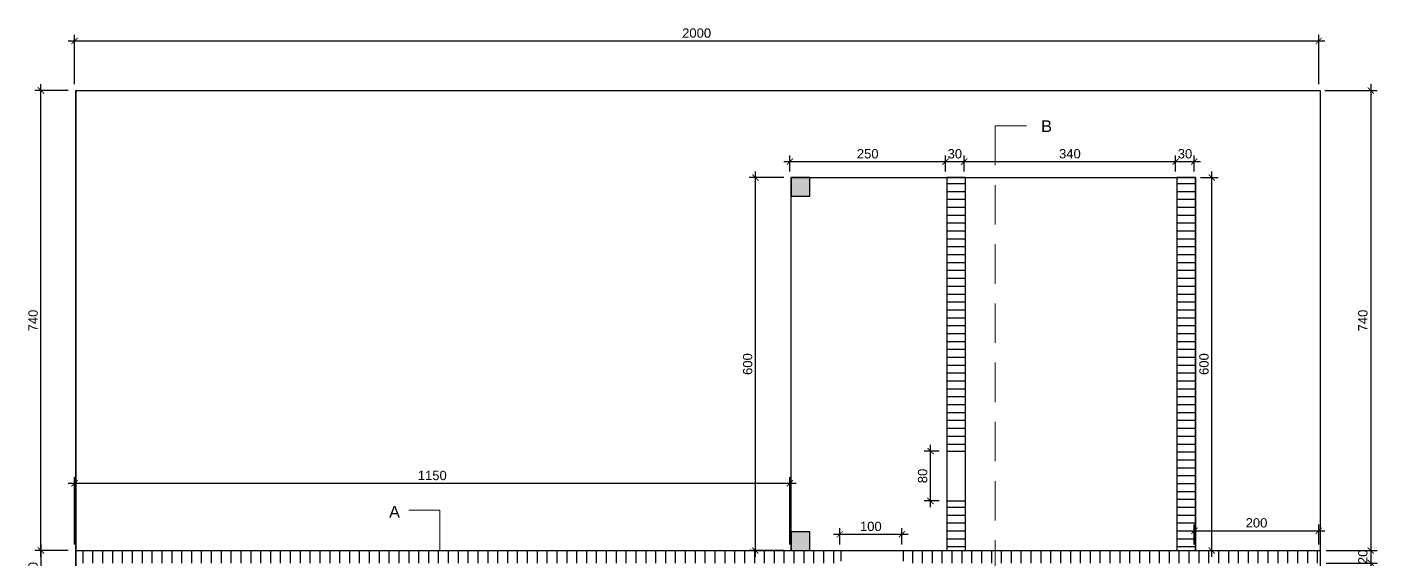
# Model space of a CAD drawing. Header units: centimetres. Extents: x -3096 to 17897, y -3131 to 15798.
# Drawn here: x 1916 to 4086, y 4565 to 5421 of the extents above; entities that cross this region are included whole.
import ezdxf

# ---------------------------------------------------------------- set-up
doc = ezdxf.new("R2010")
doc.units = ezdxf.units.CM
doc.linetypes.add('DASHED2', pattern=[9.525, 6.35, -3.175])
doc.layers.add('A-ANNO SYMB', color=3, linetype='Continuous', lineweight=13)
doc.layers.add('piu', color=6, linetype='Continuous')
doc.layers.add('Riempimenti', color=4, linetype='Continuous')
doc.styles.get("Standard").update_dxf_attribs({"font": 'arial.ttf'})
doc.dimstyles.new('1_100', dxfattribs={"dimtxt": 15, "dimasz": 10, "dimexe": 10, "dimexo": 10, "dimgap": 5, "dimtad": 2, "dimdec": 0, "dimtxsty": 'Standard', "dimblk": 'ARCHTICK', "dimcen": 2.5, "dimdle": 10, "dimadec": 0, "dimazin": 0, "dimtfac": 1, "dimtdec": 0, "dimtmove": 0, "dimatfit": 3, "dimldrblk": 'ARCHTICK', "dimfxl": 1, "dimarcsym": 0})
pattern_1 = [(0, (-9.951, -2e-05), (0, 12.7), [])]

# ---------------------------------------------------------------- blocks, each defined once
blk = doc.blocks.new('_ArchTick')
at = {"color": 0, "linetype": 'ByBlock', "const_width": 0.15}
blk.add_lwpolyline([(-0.5, -0.5), (0.5, 0.5)], dxfattribs=at)
blk = doc.blocks.new('*D65')
at = {"layer": 'A-ANNO SYMB', "color": 0, "lineweight": -2, "transparency": 16777216}
for p, q in [((1992.4, 5328.4), (1992.4, 5408.2)), ((3992.4, 5328.4), (3992.4, 5408.2)), ((1982.4, 5398.2), (4002.4, 5398.2))]:
    blk.add_line(p, q, dxfattribs=at)
at = {"layer": 'Defpoints', "color": 0, "transparency": 16777216}
for p in [(3992.4, 5398.2), (1992.4, 5318.4), (3992.4, 5318.4)]:
    blk.add_point(p, dxfattribs=at)
at = {"layer": 'A-ANNO SYMB', "color": 0, "lineweight": -2, "transparency": 16777216, "xscale": 10, "yscale": 10, "zscale": 10, "rotation": 180}
blk.add_blockref('_ArchTick', (1992.4, 5398.2), dxfattribs=at)
at = {"layer": 'A-ANNO SYMB', "color": 0, "lineweight": -2, "transparency": 16777216, "xscale": 10, "yscale": 10, "zscale": 10}
blk.add_blockref('_ArchTick', (3992.4, 5398.2), dxfattribs=at)
at = {"layer": 'A-ANNO SYMB', "color": 0, "transparency": 16777216, "insert": (2992.4, 5410.8), "char_height": 15, "attachment_point": 5}
blk.add_mtext('2000', dxfattribs=at)
blk = doc.blocks.new('*D66')
at = {"layer": 'A-ANNO SYMB', "color": 0, "lineweight": -2, "transparency": 16777216}
for p, q in [((4002.4, 5318.4), (4086.1, 5318.4)), ((4076.1, 5328.4), (4076.1, 4568.3)), ((4004.5, 4578.3), (4086.1, 4578.3))]:
    blk.add_line(p, q, dxfattribs=at)
at = {"layer": 'Defpoints', "color": 0, "transparency": 16777216}
for p in [(3992.4, 5318.4), (3994.5, 4578.3), (4076.1, 4578.3)]:
    blk.add_point(p, dxfattribs=at)
at = {"layer": 'A-ANNO SYMB', "color": 0, "lineweight": -2, "transparency": 16777216, "xscale": 10, "yscale": 10, "zscale": 10}
for p, rotation in [((4076.1, 5318.4), 90), ((4076.1, 4578.3), 270)]:
    blk.add_blockref('_ArchTick', p, dxfattribs=dict(at, rotation=rotation))
at = {"layer": 'A-ANNO SYMB', "color": 0, "transparency": 16777216, "insert": (4063.4, 4948.4), "char_height": 15, "attachment_point": 5, "rotation": 90}
blk.add_mtext('740', dxfattribs=at)
blk = doc.blocks.new('*D68')
at = {"layer": 'A-ANNO SYMB', "color": 0, "lineweight": -2, "transparency": 16777216}
for p, q in [((1938.4, 4588.4), (1938.4, 4508.4)), ((1982.4, 4578.4), (1928.4, 4578.4)), ((1982.4, 4518.4), (1928.4, 4518.4))]:
    blk.add_line(p, q, dxfattribs=at)
at = {"layer": 'Defpoints', "color": 0, "transparency": 16777216}
for p in [(1992.4, 4578.4), (1938.4, 4518.4), (1992.4, 4518.4)]:
    blk.add_point(p, dxfattribs=at)
at = {"layer": 'A-ANNO SYMB', "color": 0, "lineweight": -2, "transparency": 16777216, "xscale": 10, "yscale": 10, "zscale": 10}
for p, rotation in [((1938.4, 4578.4), 90), ((1938.4, 4518.4), 270)]:
    blk.add_blockref('_ArchTick', p, dxfattribs=dict(at, rotation=rotation))
at = {"layer": 'A-ANNO SYMB', "color": 0, "transparency": 16777216, "insert": (1925.8, 4548.4), "char_height": 15, "attachment_point": 5, "rotation": 90}
blk.add_mtext('60', dxfattribs=at)
blk = doc.blocks.new('*D69')
at = {"layer": 'A-ANNO SYMB', "color": 0, "lineweight": -2, "transparency": 16777216}
for p, q in [((1982.4, 5318.4), (1928.4, 5318.4)), ((1938.4, 4568.4), (1938.4, 5328.4)), ((1982.4, 4578.4), (1928.4, 4578.4))]:
    blk.add_line(p, q, dxfattribs=at)
at = {"layer": 'Defpoints', "color": 0, "transparency": 16777216}
for p in [(1938.4, 5318.4), (1992.4, 5318.4), (1992.4, 4578.4)]:
    blk.add_point(p, dxfattribs=at)
at = {"layer": 'A-ANNO SYMB', "color": 0, "lineweight": -2, "transparency": 16777216, "xscale": 10, "yscale": 10, "zscale": 10}
for p, rotation in [((1938.4, 5318.4), 90), ((1938.4, 4578.4), 270)]:
    blk.add_blockref('_ArchTick', p, dxfattribs=dict(at, rotation=rotation))
at = {"layer": 'A-ANNO SYMB', "color": 0, "transparency": 16777216, "insert": (1925.8, 4948.4), "char_height": 15, "attachment_point": 5, "rotation": 90}
blk.add_mtext('740', dxfattribs=at)
blk = doc.blocks.new('*D79')
at = {"layer": 'A-ANNO SYMB', "color": 0, "lineweight": -2, "transparency": 16777216}
for p, q in [((3087, 4568.4), (3087, 5188.4)), ((3132.4, 5178.4), (3077, 5178.4)), ((3132.4, 4578.4), (3077, 4578.4))]:
    blk.add_line(p, q, dxfattribs=at)
at = {"layer": 'Defpoints', "color": 0, "transparency": 16777216}
for p in [(3087, 5178.4), (3142.4, 5178.4), (3142.4, 4578.4)]:
    blk.add_point(p, dxfattribs=at)
at = {"layer": 'A-ANNO SYMB', "color": 0, "lineweight": -2, "transparency": 16777216, "xscale": 10, "yscale": 10, "zscale": 10}
for p, rotation in [((3087, 5178.4), 90), ((3087, 4578.4), 270)]:
    blk.add_blockref('_ArchTick', p, dxfattribs=dict(at, rotation=rotation))
at = {"layer": 'A-ANNO SYMB', "color": 0, "transparency": 16777216, "insert": (3074.4, 4878.4), "char_height": 15, "attachment_point": 5, "rotation": 90}
blk.add_mtext('600', dxfattribs=at)
blk = doc.blocks.new('*D80')
at = {"layer": 'A-ANNO SYMB', "color": 0, "lineweight": -2, "transparency": 16777216}
for p, q in [((3142.4, 5188.4), (3142.4, 5214)), ((3392.4, 5188.4), (3392.4, 5214)), ((3132.4, 5204), (3402.4, 5204))]:
    blk.add_line(p, q, dxfattribs=at)
at = {"layer": 'Defpoints', "color": 0, "transparency": 16777216}
for p in [(3392.4, 5204), (3142.4, 5178.4), (3392.4, 5178.4)]:
    blk.add_point(p, dxfattribs=at)
at = {"layer": 'A-ANNO SYMB', "color": 0, "lineweight": -2, "transparency": 16777216, "xscale": 10, "yscale": 10, "zscale": 10, "rotation": 180}
blk.add_blockref('_ArchTick', (3142.4, 5204), dxfattribs=at)
at = {"layer": 'A-ANNO SYMB', "color": 0, "lineweight": -2, "transparency": 16777216, "xscale": 10, "yscale": 10, "zscale": 10}
blk.add_blockref('_ArchTick', (3392.4, 5204), dxfattribs=at)
at = {"layer": 'A-ANNO SYMB', "color": 0, "transparency": 16777216, "insert": (3267.4, 5216.6), "char_height": 15, "attachment_point": 5}
blk.add_mtext('250', dxfattribs=at)
blk = doc.blocks.new('*D81')
at = {"layer": 'A-ANNO SYMB', "color": 0, "lineweight": -2, "transparency": 16777216}
for p, q in [((3392.4, 5188.4), (3392.4, 5214)), ((3422.4, 5188.4), (3422.4, 5214)), ((3382.4, 5204), (3432.4, 5204))]:
    blk.add_line(p, q, dxfattribs=at)
at = {"layer": 'Defpoints', "color": 0, "transparency": 16777216}
for p in [(3422.4, 5204), (3392.4, 5178.4), (3422.4, 5178.4)]:
    blk.add_point(p, dxfattribs=at)
at = {"layer": 'A-ANNO SYMB', "color": 0, "lineweight": -2, "transparency": 16777216, "xscale": 10, "yscale": 10, "zscale": 10, "rotation": 180}
blk.add_blockref('_ArchTick', (3392.4, 5204), dxfattribs=at)
at = {"layer": 'A-ANNO SYMB', "color": 0, "lineweight": -2, "transparency": 16777216, "xscale": 10, "yscale": 10, "zscale": 10}
blk.add_blockref('_ArchTick', (3422.4, 5204), dxfattribs=at)
at = {"layer": 'A-ANNO SYMB', "color": 0, "transparency": 16777216, "insert": (3407.4, 5216.6), "char_height": 15, "attachment_point": 5}
blk.add_mtext('30', dxfattribs=at)
blk = doc.blocks.new('*D82')
at = {"layer": 'A-ANNO SYMB', "color": 0, "lineweight": -2, "transparency": 16777216}
for p, q in [((3422.4, 5188.4), (3422.4, 5214)), ((3762.4, 5188.4), (3762.4, 5214)), ((3412.4, 5204), (3772.4, 5204))]:
    blk.add_line(p, q, dxfattribs=at)
at = {"layer": 'Defpoints', "color": 0, "transparency": 16777216}
for p in [(3762.4, 5204), (3422.4, 5178.4), (3762.4, 5178.4)]:
    blk.add_point(p, dxfattribs=at)
at = {"layer": 'A-ANNO SYMB', "color": 0, "lineweight": -2, "transparency": 16777216, "xscale": 10, "yscale": 10, "zscale": 10, "rotation": 180}
blk.add_blockref('_ArchTick', (3422.4, 5204), dxfattribs=at)
at = {"layer": 'A-ANNO SYMB', "color": 0, "lineweight": -2, "transparency": 16777216, "xscale": 10, "yscale": 10, "zscale": 10}
blk.add_blockref('_ArchTick', (3762.4, 5204), dxfattribs=at)
at = {"layer": 'A-ANNO SYMB', "color": 0, "transparency": 16777216, "insert": (3592.4, 5216.6), "char_height": 15, "attachment_point": 5}
blk.add_mtext('340', dxfattribs=at)
blk = doc.blocks.new('*D83')
at = {"layer": 'A-ANNO SYMB', "color": 0, "lineweight": -2, "transparency": 16777216}
for p, q in [((3762.4, 5188.4), (3762.4, 5214)), ((3792.4, 5188.4), (3792.4, 5214)), ((3752.4, 5204), (3802.4, 5204))]:
    blk.add_line(p, q, dxfattribs=at)
at = {"layer": 'Defpoints', "color": 0, "transparency": 16777216}
for p in [(3792.4, 5204), (3762.4, 5178.4), (3792.4, 5178.4)]:
    blk.add_point(p, dxfattribs=at)
at = {"layer": 'A-ANNO SYMB', "color": 0, "lineweight": -2, "transparency": 16777216, "xscale": 10, "yscale": 10, "zscale": 10, "rotation": 180}
blk.add_blockref('_ArchTick', (3762.4, 5204), dxfattribs=at)
at = {"layer": 'A-ANNO SYMB', "color": 0, "lineweight": -2, "transparency": 16777216, "xscale": 10, "yscale": 10, "zscale": 10}
blk.add_blockref('_ArchTick', (3792.4, 5204), dxfattribs=at)
at = {"layer": 'A-ANNO SYMB', "color": 0, "transparency": 16777216, "insert": (3777.4, 5216.6), "char_height": 15, "attachment_point": 5}
blk.add_mtext('30', dxfattribs=at)
blk = doc.blocks.new('*D84')
at = {"layer": 'A-ANNO SYMB', "color": 0, "lineweight": -2, "transparency": 16777216}
for p, q in [((3782.4, 4610.3), (4002.4, 4610.3)), ((3792.4, 4588.4), (3792.4, 4620.3)), ((3992.4, 4588.4), (3992.4, 4620.3))]:
    blk.add_line(p, q, dxfattribs=at)
at = {"layer": 'Defpoints', "color": 0, "transparency": 16777216}
for p in [(3992.4, 4610.3), (3792.4, 4578.4), (3992.4, 4578.4)]:
    blk.add_point(p, dxfattribs=at)
at = {"layer": 'A-ANNO SYMB', "color": 0, "lineweight": -2, "transparency": 16777216, "xscale": 10, "yscale": 10, "zscale": 10, "rotation": 180}
blk.add_blockref('_ArchTick', (3792.4, 4610.3), dxfattribs=at)
at = {"layer": 'A-ANNO SYMB', "color": 0, "lineweight": -2, "transparency": 16777216, "xscale": 10, "yscale": 10, "zscale": 10}
blk.add_blockref('_ArchTick', (3992.4, 4610.3), dxfattribs=at)
at = {"layer": 'A-ANNO SYMB', "color": 0, "transparency": 16777216, "insert": (3892.4, 4622.9), "char_height": 15, "attachment_point": 5}
blk.add_mtext('200', dxfattribs=at)
blk = doc.blocks.new('*D85')
at = {"layer": 'A-ANNO SYMB', "color": 0, "lineweight": -2, "transparency": 16777216}
for p, q in [((1992.4, 4588.4), (1992.4, 4696.5)), ((3142.4, 4588.4), (3142.4, 4696.5)), ((3152.4, 4686.5), (1982.4, 4686.5))]:
    blk.add_line(p, q, dxfattribs=at)
at = {"layer": 'Defpoints', "color": 0, "transparency": 16777216}
for p in [(1992.4, 4686.5), (1992.4, 4578.4), (3142.4, 4578.4)]:
    blk.add_point(p, dxfattribs=at)
at = {"layer": 'A-ANNO SYMB', "color": 0, "lineweight": -2, "transparency": 16777216, "xscale": 10, "yscale": 10, "zscale": 10, "rotation": 180}
blk.add_blockref('_ArchTick', (1992.4, 4686.5), dxfattribs=at)
at = {"layer": 'A-ANNO SYMB', "color": 0, "lineweight": -2, "transparency": 16777216, "xscale": 10, "yscale": 10, "zscale": 10}
blk.add_blockref('_ArchTick', (3142.4, 4686.5), dxfattribs=at)
at = {"layer": 'A-ANNO SYMB', "color": 0, "transparency": 16777216, "insert": (2567.4, 4699.1), "char_height": 15, "attachment_point": 5}
blk.add_mtext('1150', dxfattribs=at)
blk = doc.blocks.new('*D89')
at = {"layer": 'A-ANNO SYMB', "color": 0, "lineweight": -2, "transparency": 16777216}
for p, q in [((3820.6, 4568.4), (3820.6, 5188.4)), ((3802.4, 5178.4), (3830.6, 5178.4)), ((3802.4, 4578.4), (3830.6, 4578.4))]:
    blk.add_line(p, q, dxfattribs=at)
at = {"layer": 'Defpoints', "color": 0, "transparency": 16777216}
for p in [(3792.4, 5178.4), (3820.6, 5178.4), (3792.4, 4578.4)]:
    blk.add_point(p, dxfattribs=at)
at = {"layer": 'A-ANNO SYMB', "color": 0, "lineweight": -2, "transparency": 16777216, "xscale": 10, "yscale": 10, "zscale": 10}
for p, rotation in [((3820.6, 5178.4), 90), ((3820.6, 4578.4), 270)]:
    blk.add_blockref('_ArchTick', p, dxfattribs=dict(at, rotation=rotation))
at = {"layer": 'A-ANNO SYMB', "color": 0, "transparency": 16777216, "insert": (3808, 4878.4), "char_height": 15, "attachment_point": 5, "rotation": 90}
blk.add_mtext('600', dxfattribs=at)
blk = doc.blocks.new('*D93')
at = {"layer": 'A-ANNO SYMB', "color": 0, "lineweight": -2, "transparency": 16777216}
for p, q in [((3212.4, 4604.6), (3332.4, 4604.6)), ((3222.4, 4588.4), (3222.4, 4614.6)), ((3322.4, 4588.4), (3322.4, 4614.6))]:
    blk.add_line(p, q, dxfattribs=at)
at = {"layer": 'Defpoints', "color": 0, "transparency": 16777216}
for p in [(3322.4, 4604.6), (3222.4, 4578.4), (3322.4, 4578.4)]:
    blk.add_point(p, dxfattribs=at)
at = {"layer": 'A-ANNO SYMB', "color": 0, "lineweight": -2, "transparency": 16777216, "xscale": 10, "yscale": 10, "zscale": 10, "rotation": 180}
blk.add_blockref('_ArchTick', (3222.4, 4604.6), dxfattribs=at)
at = {"layer": 'A-ANNO SYMB', "color": 0, "lineweight": -2, "transparency": 16777216, "xscale": 10, "yscale": 10, "zscale": 10}
blk.add_blockref('_ArchTick', (3322.4, 4604.6), dxfattribs=at)
at = {"layer": 'A-ANNO SYMB', "color": 0, "transparency": 16777216, "insert": (3272.4, 4617.2), "char_height": 15, "attachment_point": 5}
blk.add_mtext('100', dxfattribs=at)
blk = doc.blocks.new('*D94')
at = {"layer": 'A-ANNO SYMB', "color": 0, "lineweight": -2, "transparency": 16777216}
for p, q in [((3382.4, 4738.4), (3358.3, 4738.4)), ((3368.3, 4648.4), (3368.3, 4748.4)), ((3382.4, 4658.4), (3358.3, 4658.4))]:
    blk.add_line(p, q, dxfattribs=at)
at = {"layer": 'Defpoints', "color": 0, "transparency": 16777216}
for p in [(3368.3, 4738.4), (3392.4, 4738.4), (3392.4, 4658.4)]:
    blk.add_point(p, dxfattribs=at)
at = {"layer": 'A-ANNO SYMB', "color": 0, "lineweight": -2, "transparency": 16777216, "xscale": 10, "yscale": 10, "zscale": 10}
for p, rotation in [((3368.3, 4738.4), 90), ((3368.3, 4658.4), 270)]:
    blk.add_blockref('_ArchTick', p, dxfattribs=dict(at, rotation=rotation))
at = {"layer": 'A-ANNO SYMB', "color": 0, "transparency": 16777216, "insert": (3355.7, 4698.4), "char_height": 15, "attachment_point": 5, "rotation": 90}
blk.add_mtext('80', dxfattribs=at)
blk = doc.blocks.new('*D105')
at = {"layer": 'A-ANNO SYMB', "color": 0, "lineweight": -2, "transparency": 16777216}
for p, q in [((4076.1, 4588.3), (4076.1, 4548.3)), ((4004.5, 4578.3), (4086.1, 4578.3)), ((4004.5, 4558.3), (4086.1, 4558.3))]:
    blk.add_line(p, q, dxfattribs=at)
at = {"layer": 'Defpoints', "color": 0, "transparency": 16777216}
for p in [(3994.5, 4578.3), (3994.5, 4558.3), (4076.1, 4558.3)]:
    blk.add_point(p, dxfattribs=at)
at = {"layer": 'A-ANNO SYMB', "color": 0, "lineweight": -2, "transparency": 16777216, "xscale": 10, "yscale": 10, "zscale": 10}
for p, rotation in [((4076.1, 4578.3), 90), ((4076.1, 4558.3), 270)]:
    blk.add_blockref('_ArchTick', p, dxfattribs=dict(at, rotation=rotation))
at = {"layer": 'A-ANNO SYMB', "color": 0, "transparency": 16777216, "insert": (4063.4, 4568.3), "char_height": 15, "attachment_point": 5, "rotation": 90}
blk.add_mtext('20', dxfattribs=at)

msp = doc.modelspace()

# ---------------------------------------------------------------- hatches: boundary and pattern name
at = {"layer": 'Riempimenti', "transparency": 33554462}
h = msp.add_hatch(color=256, dxfattribs=at)
h.dxf.hatch_style = 1
h.set_gradient(color1=(91, 91, 91), color2=(91, 91, 91), tint=1)
h.paths.add_polyline_path([(3174.5, 5178.3), (3144.5, 5178.3), (3144.5, 5148.3), (3174.5, 5148.3)])
at = {"layer": 'Riempimenti', "transparency": 33554508}
h = msp.add_hatch(dxfattribs=at)
h.set_pattern_fill('LINE', color=256, scale=4)
h.set_pattern_definition(pattern_1)
h.paths.add_polyline_path([(3424.5, 4738.3), (3394.5, 4738.3), (3394.5, 5178.3), (3424.5, 5178.3)])
h = msp.add_hatch(dxfattribs=at)
h.set_pattern_fill('LINE', color=256, scale=4)
h.set_pattern_definition(pattern_1)
h.paths.add_polyline_path([(3794.5, 4578.3), (3764.5, 4578.3), (3764.5, 5178.3), (3794.5, 5178.3)])
h = msp.add_hatch(dxfattribs=at)
h.set_pattern_fill('LINE', color=256, scale=4)
h.set_pattern_definition(pattern_1)
h.paths.add_polyline_path([(3424.5, 4574.9), (3394.5, 4574.9), (3394.5, 4658.3), (3424.5, 4658.3)])
at = {"layer": 'Riempimenti', "transparency": 33554462}
h = msp.add_hatch(color=256, dxfattribs=at)
h.dxf.hatch_style = 1
h.set_gradient(color1=(91, 91, 91), color2=(91, 91, 91), tint=1)
h.paths.add_polyline_path([(3144.5, 4608.3), (3144.5, 4578.3), (3174.5, 4578.3), (3174.5, 4608.3)])
at = {"layer": 'Riempimenti', "transparency": 33554508}
h = msp.add_hatch(dxfattribs=at)
h.set_pattern_fill('LINE', color=256, scale=5, angle=90)
h.set_pattern_definition([(90, (-9.95, -2e-05), (-15.875, 1e-15), [])])
h.paths.add_polyline_path([(3224.5, 4578.3), (1994.5, 4578.3), (1994.5, 4558.3), (3224.5, 4558.3)])
h.paths.add_polyline_path([(3224.5, 4538.3), (1994.5, 4538.3), (1994.5, 4518.3), (3224.5, 4518.3)])
h.paths.add_polyline_path([(3994.5, 4578.3), (3324.5, 4578.3), (3324.5, 4558.3), (3994.5, 4558.3)])
h.paths.add_polyline_path([(3994.5, 4538.3), (3324.5, 4538.3), (3324.5, 4518.3), (3994.5, 4518.3)])

# ---------------------------------------------------------------- linework, layer by layer
for p, q in [((1994.5, 5318.3), (1994.5, 4518.3)), ((3394.5, 5178.3), (3424.5, 5178.3)), ((3394.5, 4738.3), (3394.5, 4658.3)), ((3424.5, 4658.3), (3424.5, 4738.3)), ((3394.5, 4658.3), (3424.5, 4658.3)), ((3394.5, 4658.3), (3394.5, 4578.3)), ((3424.5, 4578.3), (3424.5, 4658.3)), ((1994.5, 4518.3), (1994.5, 4578.3)), ((1994.5, 4578.3), (1994.5, 4558.3)), ((1994.5, 4578.3), (3224.5, 4578.3)), ((3224.5, 4561.3), (3224.5, 4578.3)), ((3324.5, 4578.3), (3992.4, 4578.4)), ((3324.5, 4578.3), (3324.5, 4561.3)), ((3394.5, 4578.3), (3424.5, 4578.3)), ((3992.4, 4578.4), (3994.5, 4578.4)), ((3994.5, 4578.3), (3994.5, 4518.3))]:
    msp.add_line(p, q)
for points in [[(3144.5, 5178.3), (3144.5, 5148.3), (3174.5, 5148.3), (3174.5, 5178.3), (3144.5, 5178.3)], [(3144.5, 4608.3), (3144.5, 4578.3), (3174.5, 4578.3), (3174.5, 4608.3), (3144.5, 4608.3)]]:
    msp.add_lwpolyline(points)
for points in [[(3424.5, 5178.3), (3394.5, 5178.3), (3394.5, 4738.3), (3424.5, 4738.3)], [(3794.5, 5178.3), (3764.5, 5178.3), (3764.5, 4578.3), (3794.5, 4578.3)]]:
    msp.add_lwpolyline(points, close=True)
at = {"layer": 'A-ANNO SYMB'}
for p, q in [((3472.5, 5261.7), (3522.5, 5261.7)), ((2579.8, 4643.2), (2529.8, 4643.2))]:
    msp.add_line(p, q, dxfattribs=at)
at = {"layer": 'A-ANNO SYMB', "linetype": 'DASHED2', "ltscale": 10}
for p, q in [((3472.5, 5261.7), (3472.5, 3516.3)), ((2579.8, 4643.2), (2579.8, 3516.3))]:
    msp.add_line(p, q, dxfattribs=at)
at = {"layer": 'piu'}
for p, q in [((1994.5, 3318.3), (1994.5, 5318.3)), ((1994.5, 5318.3), (3994.5, 5318.3)), ((3994.5, 5318.3), (3994.5, 3318.3)), ((3144.5, 4578.3), (3144.5, 5178.3)), ((3144.5, 5178.3), (3444.5, 5178.3)), ((1994.5, 4578.3), (3994.5, 4578.3))]:
    msp.add_line(p, q, dxfattribs=at)
msp.add_lwpolyline([(3444.5, 5178.3), (3444.5, 5178.3), (3794.5, 5178.3), (3794.5, 4578.3)], dxfattribs=at)

# ---------------------------------------------------------------- texts
at = {"layer": 'A-ANNO SYMB', "char_height": 18.8, "attachment_point": 1}
for s, insert in [('B', (3546.2, 5270.5)), ('A', (2498, 4650))]:
    msp.add_mtext_dynamic_manual_height_columns(s, width=44.025, gutter_width=12.5, heights=[0], dxfattribs=dict(at, insert=insert))

# ---------------------------------------------------------------- dimensions: what is measured, and where the dimension line sits
at = {"layer": 'A-ANNO SYMB'}
for base, p1, p2, picture, middle in [((3992.4, 5398.2), (1992.4, 5318.4), (3992.4, 5318.4), '*D65', (2992.4, 5398.2)), ((3422.4, 5204), (3392.4, 5178.4), (3422.4, 5178.4), '*D81', (3407.4, 5204)), ((3792.4, 5204), (3762.4, 5178.4), (3792.4, 5178.4), '*D83', (3777.4, 5204))]:
    dim = msp.add_linear_dim(base=base, p1=p1, p2=p2, dimstyle='1_100', dxfattribs=at)
    dim.commit()
    dim.dimension.update_dxf_attribs({"geometry": picture, "text_midpoint": middle, "dimtype": 160})
for base, p1, p2, picture, middle in [((1938.4, 5318.4), (1992.4, 4578.4), (1992.4, 5318.4), '*D69', (1925.8, 4948.4)), ((3087, 5178.4), (3142.4, 4578.4), (3142.4, 5178.4), '*D79', (3074.4, 4878.4)), ((3368.3, 4738.4), (3392.4, 4658.4), (3392.4, 4738.4), '*D94', (3355.7, 4698.4)), ((1938.4, 4518.4), (1992.4, 4578.4), (1992.4, 4518.4), '*D68', (1925.8, 4548.4))]:
    dim = msp.add_linear_dim(base=base, p1=p1, p2=p2, angle=90, dimstyle='1_100', dxfattribs=at)
    dim.commit()
    dim.dimension.update_dxf_attribs({"geometry": picture, "text_midpoint": middle})
for base, p1, p2, picture, middle in [((4076.1, 4578.3), (3992.4, 5318.4), (3994.5, 4578.3), '*D66', (4076.1, 4948.4)), ((4076.1, 4558.3), (3994.5, 4578.3), (3994.5, 4558.3), '*D105', (4076.1, 4568.3))]:
    dim = msp.add_linear_dim(base=base, p1=p1, p2=p2, angle=90, dimstyle='1_100', override={"dimtad": 1}, dxfattribs=at)
    dim.commit()
    dim.dimension.update_dxf_attribs({"geometry": picture, "text_midpoint": middle, "dimtype": 160})
for base, p1, p2, picture, middle in [((3392.4, 5204), (3142.4, 5178.4), (3392.4, 5178.4), '*D80', (3267.4, 5216.6)), ((3762.4, 5204), (3422.4, 5178.4), (3762.4, 5178.4), '*D82', (3592.4, 5216.6)), ((1992.4, 4686.5), (3142.4, 4578.4), (1992.4, 4578.4), '*D85', (2567.4, 4699.1)), ((3322.4, 4604.6), (3222.4, 4578.4), (3322.4, 4578.4), '*D93', (3272.4, 4617.2)), ((3992.4, 4610.3), (3792.4, 4578.4), (3992.4, 4578.4), '*D84', (3892.4, 4622.9))]:
    dim = msp.add_linear_dim(base=base, p1=p1, p2=p2, dimstyle='1_100', dxfattribs=at)
    dim.commit()
    dim.dimension.update_dxf_attribs({"geometry": picture, "text_midpoint": middle})
dim = msp.add_linear_dim(base=(3820.6, 5178.4), p1=(3792.4, 4578.4), p2=(3792.4, 5178.4), angle=90, dimstyle='1_100', override={"dimtad": 1}, dxfattribs=at)
dim.commit()
dim.dimension.update_dxf_attribs({"geometry": '*D89', "text_midpoint": (3808, 4878.4)})

doc.saveas('drawing.dxf')
